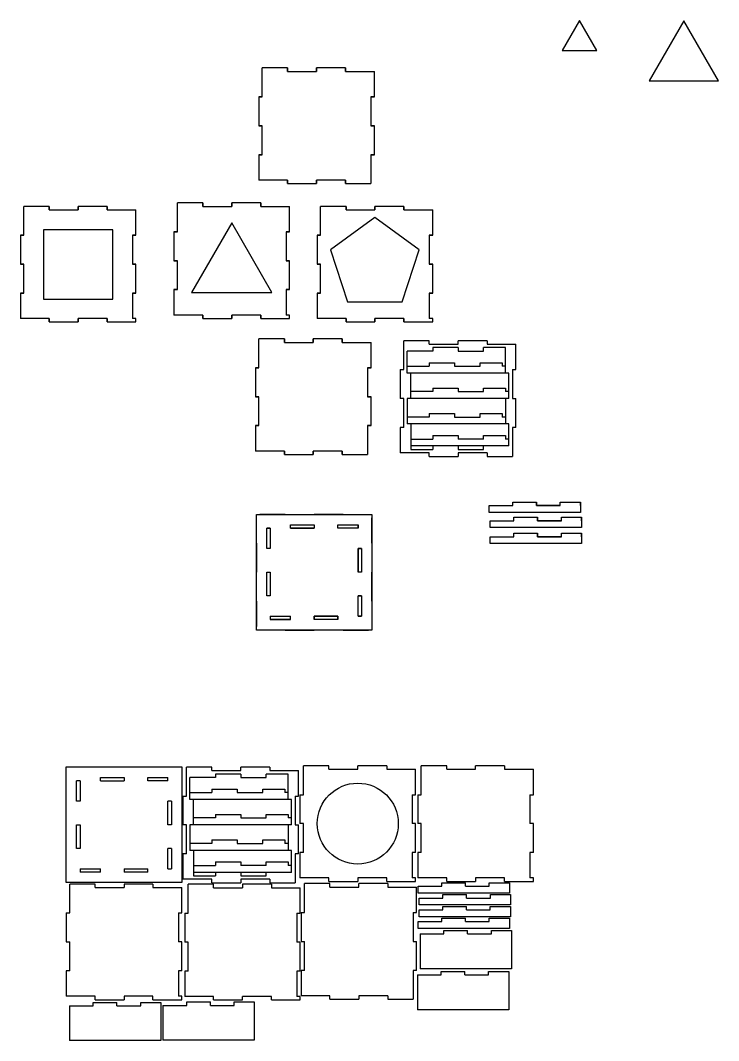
# Model space of a CAD drawing. Header units: millimetres. Extents: x 168 to 5413, y -71 to 2196.
# Drawn here: x 1576 to 2785, y -71 to 1693 of the extents above; entities that cross this region are included whole.
import ezdxf

# ---------------------------------------------------------------- set-up
doc = ezdxf.new("R2010")
doc.units = ezdxf.units.MM

msp = doc.modelspace()

# ---------------------------------------------------------------- linework, layer by layer
at = {"color": 40, "true_color": 0xf8d731}
for p, q in [((2543.9, 1693.3), (2513.9, 1641.3)), ((2573.9, 1641.3), (2543.9, 1693.3)), ((2724.5, 1692.5), (2664.5, 1588.6)), ((2784.5, 1588.6), (2724.5, 1692.5)), ((2513.9, 1641.3), (2573.9, 1641.3)), ((2664.5, 1588.6), (2784.5, 1588.6)), ((1942.2, 1343.2), (1872.7, 1222.7)), ((2011.8, 1222.7), (1942.2, 1343.2)), ((1770.5, 1271.7), (1776.5, 1271.7)), ((1872.7, 1222.7), (2011.8, 1222.7)), ((1872.7, 1222.7), (2011.8, 1222.7))]:
    msp.add_line(p, q, dxfattribs=at)
for p, q in [((2182.9, 1417), (2182.9, 1411)), ((2177.2, 948.4), (2177.2, 942.4))]:
    msp.add_line(p, q)
at = {"color": 1}
for p, q in [((2421.8, 1083.3), (2245.8, 1083.3)), ((2421.8, 1039.3), (2245.8, 1039.3)), ((2421.8, 995.3), (2245.8, 995.3)), ((2427.8, 989.3), (2427.8, 939.3)), ((2545.3, 860.3), (2545.3, 842.3)), ((2547.4, 834), (2547.4, 816)), ((2547.4, 806.4), (2547.4, 788.4)), ((2045.8, 345.9), (1869.8, 345.9)), ((2045.8, 301.9), (1869.8, 301.9)), ((2045.8, 257.9), (1869.8, 257.9)), ((2051.8, 251.9), (2051.8, 201.9)), ((2422.5, 202), (2422.5, 184)), ((2424.6, 181.5), (2424.6, 163.5)), ((2424.2, 161), (2424.2, 143)), ((2422.8, 140.8), (2422.8, 122.8)), ((2268.3, 113.3), (2268.3, 53.3)), ((2426.3, 119.3), (2426.3, 53.3)), ((2426.3, 53.3), (2268.3, 53.3)), ((2256.1, 50.4), (2256.1, 0.4)), ((2263.3, 42.4), (2263.3, -17.6)), ((2421.3, 48.4), (2421.3, -17.6)), ((1661.6, -11.1), (1661.6, -71.1)), ((1819.6, -5.1), (1819.6, -71.1)), ((1823.2, -10.3), (1823.2, -70.3)), ((1981.2, -4.3), (1981.2, -70.3)), ((2421.3, -17.6), (2263.3, -17.6)), ((1981.2, -70.3), (1823.2, -70.3)), ((1819.6, -71.1), (1661.6, -71.1))]:
    msp.add_line(p, q, dxfattribs=at)
for points in [[(1988.9, 1561), (1994.9, 1561), (1994.9, 1611)], [(2038.9, 1611), (1994.9, 1611)], [(2038.9, 1605), (2038.9, 1611), (1994.9, 1611)], [(2038.9, 1611), (2038.9, 1605), (2088.9, 1605), (2088.9, 1611)], [(2138.9, 1611), (2088.9, 1611)], [(2138.9, 1605), (2138.9, 1611), (2088.9, 1611), (2088.9, 1605)], [(2138.9, 1611), (2138.9, 1605), (2188.9, 1605)], [(2182.9, 1561), (2188.9, 1561), (2188.9, 1605)], [(2188.9, 1561), (2188.9, 1605)], [(1988.9, 1561), (1988.9, 1511)], [(1994.9, 1561), (1988.9, 1561), (1988.9, 1511), (1994.9, 1511)], [(2188.9, 1561), (2182.9, 1561), (2182.9, 1511), (2188.9, 1511)], [(1988.9, 1461), (1994.9, 1461), (1994.9, 1511), (1988.9, 1511)], [(2182.9, 1461), (2188.9, 1461), (2188.9, 1511), (2182.9, 1511)], [(2188.9, 1461), (2188.9, 1511)], [(1988.9, 1461), (1988.9, 1417)], [(1994.9, 1461), (1988.9, 1461), (1988.9, 1417)], [(2188.9, 1461), (2182.9, 1461), (2182.9, 1417)], [(2038.9, 1411), (2038.9, 1417), (1988.9, 1417)], [(2038.9, 1417), (2038.9, 1411), (2088.9, 1411), (2088.9, 1417)], [(2138.9, 1411), (2138.9, 1417), (2088.9, 1417), (2088.9, 1411)], [(2138.9, 1417), (2138.9, 1411), (2182.9, 1411)], [(2038.9, 1411), (2088.9, 1411)], [(2138.9, 1411), (2182.9, 1411)], [(1842.2, 1327.7), (1848.2, 1327.7), (1848.2, 1377.7)], [(1892.2, 1377.7), (1848.2, 1377.7)], [(1892.2, 1371.7), (1892.2, 1377.7), (1848.2, 1377.7)], [(1892.2, 1377.7), (1892.2, 1371.7), (1942.2, 1371.7), (1942.2, 1377.7)], [(1992.2, 1377.7), (1942.2, 1377.7)], [(1992.2, 1371.7), (1992.2, 1377.7), (1942.2, 1377.7), (1942.2, 1371.7)], [(1992.2, 1377.7), (1992.2, 1371.7), (2042.2, 1371.7)], [(1576.5, 1321.7), (1582.5, 1321.7), (1582.5, 1371.7)], [(1626.5, 1371.7), (1582.5, 1371.7)], [(1626.5, 1365.7), (1626.5, 1371.7), (1582.5, 1371.7)], [(1626.5, 1371.7), (1626.5, 1365.7), (1676.5, 1365.7), (1676.5, 1371.7)], [(1726.5, 1371.7), (1676.5, 1371.7)], [(1726.5, 1365.7), (1726.5, 1371.7), (1676.5, 1371.7), (1676.5, 1365.7)], [(1726.5, 1371.7), (1726.5, 1365.7), (1776.5, 1365.7)], [(1770.5, 1321.7), (1776.5, 1321.7), (1776.5, 1365.7)], [(1776.5, 1321.7), (1776.5, 1365.7)], [(2036.2, 1327.7), (2042.2, 1327.7), (2042.2, 1371.7)], [(2042.2, 1327.7), (2042.2, 1371.7)], [(2089.9, 1321.7), (2095.9, 1321.7), (2095.9, 1371.7)], [(2139.9, 1371.7), (2095.9, 1371.7)], [(2139.9, 1365.7), (2139.9, 1371.7), (2095.9, 1371.7)], [(2139.9, 1371.7), (2139.9, 1365.7), (2189.9, 1365.7), (2189.9, 1371.7)], [(2239.9, 1371.7), (2189.9, 1371.7)], [(2239.9, 1365.7), (2239.9, 1371.7), (2189.9, 1371.7), (2189.9, 1365.7)], [(2239.9, 1371.7), (2239.9, 1365.7), (2289.9, 1365.7)], [(2283.9, 1321.7), (2289.9, 1321.7), (2289.9, 1365.7)], [(2289.9, 1321.7), (2289.9, 1365.7)], [(1842.2, 1327.7), (1842.2, 1277.7)], [(1848.2, 1327.7), (1842.2, 1327.7), (1842.2, 1277.7), (1848.2, 1277.7)], [(2042.2, 1327.7), (2036.2, 1327.7), (2036.2, 1277.7), (2042.2, 1277.7)], [(1576.5, 1321.7), (1576.5, 1271.7)], [(1582.5, 1321.7), (1576.5, 1321.7), (1576.5, 1271.7), (1582.5, 1271.7)], [(1776.5, 1321.7), (1770.5, 1321.7), (1770.5, 1271.7), (1776.5, 1271.7)], [(2089.9, 1321.7), (2089.9, 1271.7)], [(2095.9, 1321.7), (2089.9, 1321.7), (2089.9, 1271.7), (2095.9, 1271.7)], [(2289.9, 1321.7), (2283.9, 1321.7), (2283.9, 1271.7), (2289.9, 1271.7)], [(1576.5, 1221.7), (1582.5, 1221.7), (1582.5, 1271.7), (1576.5, 1271.7)], [(1770.5, 1221.7), (1776.5, 1221.7), (1776.5, 1271.7), (1770.5, 1271.7)], [(1776.5, 1221.7), (1776.5, 1271.7)], [(1842.2, 1227.7), (1848.2, 1227.7), (1848.2, 1277.7), (1842.2, 1277.7)], [(2036.2, 1227.7), (2042.2, 1227.7), (2042.2, 1277.7), (2036.2, 1277.7)], [(2042.2, 1227.7), (2042.2, 1277.7)], [(2089.9, 1221.7), (2095.9, 1221.7), (2095.9, 1271.7), (2089.9, 1271.7)], [(2283.9, 1221.7), (2289.9, 1221.7), (2289.9, 1271.7), (2283.9, 1271.7)], [(2289.9, 1221.7), (2289.9, 1271.7)], [(1576.5, 1221.7), (1576.5, 1177.7)], [(1582.5, 1221.7), (1576.5, 1221.7), (1576.5, 1177.7)], [(1776.5, 1221.7), (1770.5, 1221.7), (1770.5, 1177.7)], [(1842.2, 1227.7), (1842.2, 1183.7)], [(1848.2, 1227.7), (1842.2, 1227.7), (1842.2, 1183.7)], [(2042.2, 1227.7), (2036.2, 1227.7), (2036.2, 1183.7)], [(2089.9, 1221.7), (2089.9, 1177.7)], [(2095.9, 1221.7), (2089.9, 1221.7), (2089.9, 1177.7)], [(2289.9, 1221.7), (2283.9, 1221.7), (2283.9, 1177.7)], [(1892.2, 1177.7), (1892.2, 1183.7), (1842.2, 1183.7)], [(1892.2, 1183.7), (1892.2, 1177.7), (1942.2, 1177.7), (1942.2, 1183.7)], [(1992.2, 1177.7), (1992.2, 1183.7), (1942.2, 1183.7), (1942.2, 1177.7)], [(1992.2, 1177.7), (2042.2, 1177.7), (2042.2, 1183.7)], [(1992.2, 1183.7), (1992.2, 1177.7), (2042.2, 1177.7), (2042.2, 1183.7), (2036.2, 1183.7)], [(2036.2, 1177.7), (2042.2, 1177.7), (2042.2, 1183.7)], [(1626.5, 1171.7), (1626.5, 1177.7), (1576.5, 1177.7)], [(1626.5, 1177.7), (1626.5, 1171.7), (1676.5, 1171.7), (1676.5, 1177.7)], [(1626.5, 1171.7), (1676.5, 1171.7)], [(1726.5, 1171.7), (1726.5, 1177.7), (1676.5, 1177.7), (1676.5, 1171.7)], [(1726.5, 1171.7), (1776.5, 1171.7), (1776.5, 1177.7)], [(1726.5, 1177.7), (1726.5, 1171.7), (1776.5, 1171.7), (1776.5, 1177.7), (1770.5, 1177.7)], [(1770.5, 1171.7), (1776.5, 1171.7), (1776.5, 1177.7)], [(1892.2, 1177.7), (1942.2, 1177.7)], [(2139.9, 1171.7), (2139.9, 1177.7), (2089.9, 1177.7)], [(2139.9, 1177.7), (2139.9, 1171.7), (2189.9, 1171.7), (2189.9, 1177.7)], [(2139.9, 1171.7), (2189.9, 1171.7)], [(2239.9, 1171.7), (2239.9, 1177.7), (2189.9, 1177.7), (2189.9, 1171.7)], [(2239.9, 1171.7), (2289.9, 1171.7), (2289.9, 1177.7)], [(2239.9, 1177.7), (2239.9, 1171.7), (2289.9, 1171.7), (2289.9, 1177.7), (2283.9, 1177.7)], [(2283.9, 1171.7), (2289.9, 1171.7), (2289.9, 1177.7)], [(1983.2, 1092.4), (1989.2, 1092.4), (1989.2, 1142.4)], [(2033.2, 1142.4), (1989.2, 1142.4)], [(2033.2, 1136.4), (2033.2, 1142.4), (1989.2, 1142.4)], [(2033.2, 1142.4), (2033.2, 1136.4), (2083.2, 1136.4), (2083.2, 1142.4)], [(2133.2, 1142.4), (2083.2, 1142.4)], [(2133.2, 1136.4), (2133.2, 1142.4), (2083.2, 1142.4), (2083.2, 1136.4)], [(2133.2, 1142.4), (2133.2, 1136.4), (2183.2, 1136.4)], [(2177.2, 1092.4), (2183.2, 1092.4), (2183.2, 1136.4)], [(2183.2, 1092.4), (2183.2, 1136.4)], [(1983.2, 1092.4), (1983.2, 1042.4)], [(1989.2, 1092.4), (1983.2, 1092.4), (1983.2, 1042.4), (1989.2, 1042.4)], [(2183.2, 1092.4), (2177.2, 1092.4), (2177.2, 1042.4), (2183.2, 1042.4)], [(1983.2, 992.4), (1989.2, 992.4), (1989.2, 1042.4), (1983.2, 1042.4)], [(2177.2, 992.4), (2183.2, 992.4), (2183.2, 1042.4), (2177.2, 1042.4)], [(2183.2, 992.4), (2183.2, 1042.4)], [(1983.2, 992.4), (1983.2, 948.4)], [(1989.2, 992.4), (1983.2, 992.4), (1983.2, 948.4)], [(2183.2, 992.4), (2177.2, 992.4), (2177.2, 948.4)], [(2033.2, 942.4), (2033.2, 948.4), (1983.2, 948.4)], [(2033.2, 948.4), (2033.2, 942.4), (2083.2, 942.4), (2083.2, 948.4)], [(2033.2, 942.4), (2083.2, 942.4)], [(2133.2, 942.4), (2133.2, 948.4), (2083.2, 948.4), (2083.2, 942.4)], [(2133.2, 948.4), (2133.2, 942.4), (2177.2, 942.4)], [(2133.2, 942.4), (2177.2, 942.4)]]:
    msp.add_lwpolyline(points)
at = {"color": 40, "true_color": 0xf8d731}
for points in [[(2189.9, 1352.3), (2113.3, 1296.6), (2142.6, 1206.5), (2237.3, 1206.5), (2266.6, 1296.6)], [(1736.5, 1331.1), (1616.5, 1331.1), (1616.5, 1211.1), (1736.5, 1211.1)]]:
    msp.add_lwpolyline(points, close=True, dxfattribs=at)
for points in [[(1736.5, 1225.1), (1736.5, 1331.1), (1616.5, 1331.1), (1616.5, 1225.1)], [(1736.5, 1271.7), (1736.5, 1331.1), (1676.5, 1331.1)], [(2428.3, 854.3), (2428.3, 860.3), (2469.3, 860.3)], [(2510.3, 854.3), (2469.3, 854.3), (2469.3, 860.3)], [(2510.3, 860.3), (2545.3, 860.3)], [(2510.3, 854.3), (2510.3, 860.3)], [(2545.3, 854.3), (2545.3, 860.3)], [(2430.4, 828), (2430.4, 834), (2471.4, 834)], [(2512.4, 828), (2471.4, 828), (2471.4, 834)], [(2512.4, 834), (2547.4, 834)], [(2512.4, 828), (2512.4, 834)], [(2547.4, 828), (2547.4, 834)], [(2430.4, 800.4), (2430.4, 806.4), (2471.4, 806.4)], [(2512.4, 800.4), (2471.4, 800.4), (2471.4, 806.4)], [(2512.4, 806.4), (2547.4, 806.4)], [(2512.4, 800.4), (2512.4, 806.4)], [(2547.4, 800.4), (2547.4, 806.4)]]:
    msp.add_lwpolyline(points, dxfattribs=at)
at = {"color": 1}
for points in [[(2233.8, 1089.3), (2239.8, 1089.3), (2239.8, 1139.3)], [(2283.8, 1139.3), (2239.8, 1139.3)], [(2283.8, 1133.3), (2333.8, 1133.3), (2333.8, 1139.3)], [(2283.8, 1133.3), (2283.8, 1139.3)], [(2383.8, 1139.3), (2333.8, 1139.3)], [(2383.8, 1139.3), (2383.8, 1133.3), (2433.8, 1133.3)], [(2433.8, 1089.3), (2433.8, 1133.3)], [(2289.8, 1121.3), (2245.8, 1121.3)], [(2245.8, 1083.3), (2245.8, 1121.3)], [(2333.8, 1127.3), (2289.8, 1127.3)], [(2289.8, 1127.3), (2289.8, 1121.3)], [(2333.8, 1127.3), (2333.8, 1121.3)], [(2333.8, 1121.3), (2377.8, 1121.3)], [(2415.8, 1127.3), (2377.8, 1127.3)], [(2377.8, 1121.3), (2377.8, 1127.3)], [(2415.8, 1083.3), (2415.8, 1127.3)], [(2245.8, 1095.3), (2283.8, 1095.3)], [(2283.8, 1101.3), (2283.8, 1095.3)], [(2283.8, 1101.3), (2327.8, 1101.3)], [(2327.8, 1101.3), (2327.8, 1095.3)], [(2327.8, 1095.3), (2371.8, 1095.3)], [(2371.8, 1095.3), (2371.8, 1101.3)], [(2371.8, 1101.3), (2409.8, 1101.3), (2409.8, 1095.3)], [(2415.8, 1095.3), (2409.8, 1095.3)], [(2233.8, 1089.3), (2233.8, 1039.3)], [(2251.8, 1039.3), (2251.8, 1083.3)], [(2421.8, 1039.3), (2421.8, 1083.3)], [(2427.8, 1089.3), (2433.8, 1089.3)], [(2427.8, 1089.3), (2427.8, 1039.3), (2433.8, 1039.3)], [(2289.8, 1051.3), (2251.8, 1051.3)], [(2289.8, 1057.3), (2289.8, 1051.3)], [(2289.8, 1057.3), (2333.8, 1057.3)], [(2333.8, 1057.3), (2333.8, 1051.3)], [(2333.8, 1051.3), (2377.8, 1051.3)], [(2377.8, 1051.3), (2377.8, 1057.3)], [(2377.8, 1057.3), (2415.8, 1057.3), (2415.8, 1051.3)], [(2421.8, 1051.3), (2415.8, 1051.3)], [(2239.8, 989.3), (2239.8, 1039.3), (2233.8, 1039.3)], [(2245.8, 1039.3), (2245.8, 995.3)], [(2415.8, 1039.3), (2415.8, 995.3)], [(2433.8, 989.3), (2433.8, 1039.3)], [(2283.8, 1007.3), (2245.8, 1007.3)], [(2283.8, 1013.3), (2283.8, 1007.3)], [(2283.8, 1013.3), (2327.8, 1013.3)], [(2327.8, 1013.3), (2327.8, 1007.3)], [(2327.8, 1007.3), (2371.8, 1007.3)], [(2371.8, 1007.3), (2371.8, 1013.3)], [(2371.8, 1013.3), (2409.8, 1013.3), (2409.8, 1007.3)], [(2415.8, 1007.3), (2409.8, 1007.3)], [(2233.8, 989.3), (2233.8, 945.3)], [(2239.8, 989.3), (2233.8, 989.3)], [(2251.8, 995.3), (2251.8, 951.3)], [(2421.8, 957.3), (2421.8, 995.3)], [(2433.8, 989.3), (2427.8, 989.3)], [(2289.8, 975.3), (2289.8, 969.3)], [(2289.8, 975.3), (2333.8, 975.3)], [(2333.8, 975.3), (2333.8, 969.3)], [(2377.8, 969.3), (2377.8, 975.3)], [(2377.8, 975.3), (2415.8, 975.3), (2415.8, 969.3)], [(2251.8, 969.3), (2289.8, 969.3)], [(2421.8, 957.3), (2251.8, 957.3)], [(2289.8, 957.3), (2289.8, 951.3)], [(2377.8, 969.3), (2333.8, 969.3)], [(2333.8, 957.3), (2333.8, 951.3)], [(2377.8, 951.3), (2377.8, 957.3)], [(2421.8, 969.3), (2415.8, 969.3)], [(2283.8, 939.3), (2283.8, 945.3), (2233.8, 945.3)], [(2251.8, 951.3), (2289.8, 951.3)], [(2283.8, 939.3), (2333.8, 939.3)], [(2333.8, 951.3), (2377.8, 951.3)], [(2383.8, 945.3), (2333.8, 945.3), (2333.8, 939.3)], [(2383.8, 945.3), (2383.8, 939.3)], [(2383.8, 939.3), (2427.8, 939.3)], [(2545.3, 842.3), (2387.3, 842.3), (2387.3, 854.3), (2428.3, 854.3)], [(2428.3, 854.3), (2428.3, 860.3), (2469.3, 860.3), (2469.3, 854.3)], [(2469.3, 854.3), (2510.3, 854.3)], [(2510.3, 854.3), (2510.3, 860.3), (2545.3, 860.3)], [(2034.8, 839), (1990.8, 839)], [(2134.8, 839), (2084.8, 839)], [(2184.8, 789), (2184.8, 833)], [(2430.4, 828), (2430.4, 834), (2471.4, 834), (2471.4, 828)], [(2512.4, 828), (2512.4, 834), (2547.4, 834)], [(2002.8, 780), (2002.8, 815)], [(2008.8, 815), (2002.8, 815)], [(2008.8, 815), (2008.8, 780)], [(2043.8, 821), (2084.8, 821), (2084.8, 815)], [(2043.8, 815), (2043.8, 821)], [(2043.8, 815), (2084.8, 815)], [(2125.8, 821), (2160.8, 821)], [(2125.8, 815), (2125.8, 821)], [(2160.8, 815), (2125.8, 815)], [(2160.8, 815), (2160.8, 821)], [(2547.4, 816), (2389.4, 816), (2389.4, 828), (2430.4, 828)], [(2471.4, 828), (2512.4, 828)], [(2547.4, 788.4), (2389.4, 788.4), (2389.4, 800.4), (2430.4, 800.4)], [(2430.4, 800.4), (2430.4, 806.4), (2471.4, 806.4), (2471.4, 800.4)], [(2471.4, 800.4), (2512.4, 800.4)], [(2512.4, 800.4), (2512.4, 806.4), (2547.4, 806.4)], [(1984.8, 789), (1984.8, 739)], [(2008.8, 780), (2002.8, 780)], [(2160.8, 780), (2160.8, 739)], [(2160.8, 739), (2160.8, 780)], [(2166.8, 780), (2166.8, 739), (2160.8, 739)], [(2166.8, 780), (2160.8, 780)], [(2160.8, 780), (2166.8, 780), (2166.8, 739), (2160.8, 739)], [(2002.8, 698), (2002.8, 739)], [(2002.8, 739), (2008.8, 739)], [(2008.8, 739), (2008.8, 698)], [(2184.8, 689), (2184.8, 739)], [(1984.8, 689), (1984.8, 645)], [(2008.8, 698), (2002.8, 698)], [(2160.8, 663), (2160.8, 698)], [(2160.8, 663), (2160.8, 698)], [(2166.8, 698), (2160.8, 698)], [(2160.8, 698), (2166.8, 698), (2166.8, 663), (2160.8, 663)], [(2166.8, 698), (2166.8, 663)], [(2008.8, 663), (2008.8, 657)], [(2008.8, 663), (2043.8, 663)], [(2008.8, 663), (2043.8, 663)], [(2008.8, 663), (2008.8, 657), (2043.8, 657), (2043.8, 663)], [(2043.8, 657), (2008.8, 657)], [(2043.8, 657), (2043.8, 663)], [(2125.8, 663), (2084.8, 663)], [(2084.8, 663), (2084.8, 657)], [(2084.8, 663), (2125.8, 663)], [(2125.8, 663), (2125.8, 657), (2084.8, 657), (2084.8, 663)], [(2125.8, 657), (2084.8, 657)], [(2125.8, 657), (2125.8, 663)], [(2160.8, 663), (2166.8, 663)], [(2034.8, 639), (2084.8, 639)], [(2134.8, 639), (2178.8, 639)], [(1857.8, 351.9), (1863.8, 351.9), (1863.8, 401.9)], [(1907.8, 401.9), (1863.8, 401.9)], [(1907.8, 395.9), (1957.8, 395.9), (1957.8, 401.9)], [(1907.8, 395.9), (1907.8, 401.9)], [(1957.8, 389.9), (1913.8, 389.9)], [(1913.8, 389.9), (1913.8, 383.9)], [(2007.8, 401.9), (1957.8, 401.9)], [(1957.8, 389.9), (1957.8, 383.9)], [(2039.8, 389.9), (2001.8, 389.9)], [(2001.8, 383.9), (2001.8, 389.9)], [(2007.8, 401.9), (2007.8, 395.9), (2057.8, 395.9)], [(2039.8, 345.9), (2039.8, 389.9)], [(2057.8, 351.9), (2057.8, 395.9)], [(2060.2, 354.2), (2066.2, 354.2), (2066.2, 404.2)], [(2110.2, 404.2), (2066.2, 404.2)], [(2110.2, 398.2), (2160.2, 398.2), (2160.2, 404.2)], [(2110.2, 398.2), (2110.2, 404.2)], [(2210.2, 404.2), (2160.2, 404.2)], [(2210.2, 404.2), (2210.2, 398.2), (2260.2, 398.2)], [(2260.2, 354.2), (2260.2, 398.2)], [(2264.1, 354.2), (2270.1, 354.2), (2270.1, 404.2)], [(2314.1, 404.2), (2270.1, 404.2)], [(2314.1, 398.2), (2364.1, 398.2), (2364.1, 404.2)], [(2314.1, 398.2), (2314.1, 404.2)], [(2414.1, 404.2), (2364.1, 404.2)], [(2414.1, 404.2), (2414.1, 398.2), (2464.1, 398.2)], [(2464.1, 354.2), (2464.1, 398.2)], [(1673.8, 343.1), (1673.8, 378.1)], [(1679.8, 378.1), (1673.8, 378.1)], [(1679.8, 378.1), (1679.8, 343.1)], [(1714.8, 378.1), (1714.8, 384.1)], [(1714.8, 384.1), (1755.8, 384.1)], [(1714.8, 378.1), (1755.8, 378.1)], [(1755.8, 384.1), (1755.8, 378.1)], [(1796.8, 384.1), (1831.8, 384.1)], [(1796.8, 378.1), (1796.8, 384.1)], [(1831.8, 378.1), (1796.8, 378.1)], [(1831.8, 378.1), (1831.8, 384.1)], [(1913.8, 383.9), (1869.8, 383.9)], [(1869.8, 345.9), (1869.8, 383.9)], [(1957.8, 383.9), (2001.8, 383.9)], [(1869.8, 357.9), (1907.8, 357.9)], [(1907.8, 363.9), (1907.8, 357.9)], [(1907.8, 363.9), (1951.8, 363.9)], [(1951.8, 363.9), (1951.8, 357.9)], [(1951.8, 357.9), (1995.8, 357.9)], [(1995.8, 357.9), (1995.8, 363.9)], [(1995.8, 363.9), (2033.8, 363.9), (2033.8, 357.9)], [(2039.8, 357.9), (2033.8, 357.9)], [(2060.2, 354.2), (2060.2, 304.2)], [(2254.2, 354.2), (2260.2, 354.2)], [(2254.2, 354.2), (2254.2, 304.2)], [(2264.1, 354.2), (2264.1, 304.2)], [(2458.1, 354.2), (2464.1, 354.2)], [(2458.1, 354.2), (2458.1, 304.2)], [(1679.8, 343.1), (1673.8, 343.1)], [(1831.8, 302.1), (1831.8, 343.1)], [(1837.8, 343.1), (1831.8, 343.1)], [(1837.8, 343.1), (1837.8, 302.1)], [(1857.8, 351.9), (1857.8, 301.9)], [(1875.8, 301.9), (1875.8, 345.9)], [(2045.8, 301.9), (2045.8, 345.9)], [(2051.8, 351.9), (2057.8, 351.9)], [(2051.8, 351.9), (2051.8, 301.9), (2057.8, 301.9)], [(1913.8, 319.9), (1913.8, 313.9)], [(1913.8, 319.9), (1957.8, 319.9)], [(1957.8, 319.9), (1957.8, 313.9)], [(2001.8, 313.9), (2001.8, 319.9)], [(2001.8, 319.9), (2039.8, 319.9), (2039.8, 313.9)], [(1673.8, 261.1), (1673.8, 302.1)], [(1673.8, 302.1), (1679.8, 302.1)], [(1679.8, 302.1), (1679.8, 261.1)], [(1837.8, 302.1), (1831.8, 302.1)], [(1863.8, 251.9), (1863.8, 301.9), (1857.8, 301.9)], [(1869.8, 301.9), (1869.8, 257.9)], [(1913.8, 313.9), (1875.8, 313.9)], [(1957.8, 313.9), (2001.8, 313.9)], [(2045.8, 313.9), (2039.8, 313.9)], [(2039.8, 301.9), (2039.8, 257.9)], [(2057.8, 251.9), (2057.8, 301.9)], [(2066.2, 254.2), (2066.2, 304.2), (2060.2, 304.2)], [(2260.2, 254.2), (2260.2, 304.2), (2254.2, 304.2)], [(2270.1, 254.2), (2270.1, 304.2), (2264.1, 304.2)], [(2464.1, 254.2), (2464.1, 304.2), (2458.1, 304.2)], [(1907.8, 269.9), (1869.8, 269.9)], [(1907.8, 275.9), (1907.8, 269.9)], [(1907.8, 275.9), (1951.8, 275.9)], [(1951.8, 275.9), (1951.8, 269.9)], [(1951.8, 269.9), (1995.8, 269.9)], [(1995.8, 269.9), (1995.8, 275.9)], [(1995.8, 275.9), (2033.8, 275.9), (2033.8, 269.9)], [(2039.8, 269.9), (2033.8, 269.9)], [(1679.8, 261.1), (1673.8, 261.1)], [(1831.8, 226.1), (1831.8, 261.1)], [(1837.8, 261.1), (1831.8, 261.1)], [(1837.8, 261.1), (1837.8, 226.1)], [(1857.8, 251.9), (1857.8, 207.9)], [(1863.8, 251.9), (1857.8, 251.9)], [(1875.8, 257.9), (1875.8, 213.9)], [(2045.8, 219.9), (2045.8, 257.9)], [(2057.8, 251.9), (2051.8, 251.9)], [(2060.2, 254.2), (2060.2, 210.2)], [(2066.2, 254.2), (2060.2, 254.2)], [(2260.2, 254.2), (2254.2, 254.2), (2254.2, 210.2)], [(2264.1, 254.2), (2264.1, 210.2)], [(2270.1, 254.2), (2264.1, 254.2)], [(2464.1, 254.2), (2458.1, 254.2), (2458.1, 210.2)], [(1875.8, 231.9), (1913.8, 231.9)], [(1913.8, 237.9), (1913.8, 231.9)], [(1913.8, 237.9), (1957.8, 237.9)], [(1957.8, 237.9), (1957.8, 231.9)], [(2001.8, 231.9), (1957.8, 231.9)], [(2001.8, 231.9), (2001.8, 237.9)], [(2001.8, 237.9), (2039.8, 237.9), (2039.8, 231.9)], [(2045.8, 231.9), (2039.8, 231.9)], [(1679.8, 226.1), (1679.8, 220.1)], [(1679.8, 226.1), (1714.8, 226.1)], [(1714.8, 220.1), (1679.8, 220.1)], [(1714.8, 220.1), (1714.8, 226.1)], [(1755.8, 226.1), (1755.8, 220.1)], [(1755.8, 226.1), (1796.8, 226.1)], [(1796.8, 220.1), (1755.8, 220.1)], [(1796.8, 220.1), (1796.8, 226.1)], [(1831.8, 226.1), (1837.8, 226.1)], [(2045.8, 219.9), (1875.8, 219.9)], [(1875.8, 213.9), (1913.8, 213.9)], [(1913.8, 219.9), (1913.8, 213.9)], [(1957.8, 219.9), (1957.8, 213.9)], [(1957.8, 213.9), (2001.8, 213.9)], [(2001.8, 213.9), (2001.8, 219.9)], [(1655.9, 149.6), (1661.9, 149.6), (1661.9, 199.6)], [(1705.9, 199.6), (1661.9, 199.6)], [(1705.9, 193.6), (1705.9, 199.6)], [(1805.9, 199.6), (1755.9, 199.6), (1755.9, 193.6)], [(1805.9, 199.6), (1805.9, 193.6), (1855.9, 193.6)], [(1907.8, 201.9), (1907.8, 207.9), (1857.8, 207.9)], [(1860.8, 149.2), (1866.8, 149.2), (1866.8, 199.2)], [(1910.8, 199.2), (1866.8, 199.2)], [(1907.8, 201.9), (1957.8, 201.9)], [(1910.8, 193.2), (1910.8, 199.2)], [(2007.8, 207.9), (1957.8, 207.9), (1957.8, 201.9)], [(2010.8, 199.2), (1960.8, 199.2), (1960.8, 193.2)], [(2007.8, 207.9), (2007.8, 201.9)], [(2007.8, 201.9), (2051.8, 201.9)], [(2010.8, 199.2), (2010.8, 193.2), (2060.8, 193.2)], [(2110.2, 204.2), (2110.2, 210.2), (2060.2, 210.2)], [(2062.1, 150.4), (2068.1, 150.4), (2068.1, 200.4)], [(2112.1, 200.4), (2068.1, 200.4)], [(2110.2, 204.2), (2160.2, 204.2)], [(2112.1, 194.4), (2162.1, 194.4), (2162.1, 200.4)], [(2112.1, 194.4), (2112.1, 200.4)], [(2210.2, 204.2), (2210.2, 210.2), (2160.2, 210.2), (2160.2, 204.2)], [(2212.1, 200.4), (2162.1, 200.4)], [(2210.2, 204.2), (2260.2, 204.2), (2260.2, 210.2), (2254.2, 210.2)], [(2212.1, 200.4), (2212.1, 194.4), (2262.1, 194.4)], [(2262.1, 150.4), (2262.1, 194.4)], [(2314.1, 204.2), (2314.1, 210.2), (2264.1, 210.2)], [(2422.5, 184), (2264.5, 184), (2264.5, 196), (2305.5, 196)], [(2305.5, 196), (2305.5, 202)], [(2305.5, 202), (2346.5, 202)], [(2314.1, 204.2), (2364.1, 204.2)], [(2346.5, 196), (2346.5, 202)], [(2346.5, 196), (2387.5, 196)], [(2414.1, 204.2), (2414.1, 210.2), (2364.1, 210.2), (2364.1, 204.2)], [(2387.5, 202), (2422.5, 202)], [(2387.5, 196), (2387.5, 202)], [(2414.1, 204.2), (2464.1, 204.2), (2464.1, 210.2)], [(2464.1, 210.2), (2458.1, 210.2)], [(1705.9, 193.6), (1755.9, 193.6)], [(1855.9, 149.6), (1855.9, 193.6)], [(1910.8, 193.2), (1960.8, 193.2)], [(2060.8, 149.2), (2060.8, 193.2)], [(2307.6, 175.5), (2307.6, 181.5)], [(2307.6, 181.5), (2348.6, 181.5)], [(2348.6, 175.5), (2348.6, 181.5)], [(2389.6, 181.5), (2424.6, 181.5)], [(2389.6, 175.5), (2389.6, 181.5)], [(2424.6, 163.5), (2266.6, 163.5), (2266.6, 175.5), (2307.6, 175.5)], [(2307.2, 155), (2307.2, 161)], [(2307.2, 161), (2348.2, 161)], [(2348.2, 155), (2348.2, 161)], [(2348.6, 175.5), (2389.6, 175.5)], [(2389.2, 161), (2424.2, 161)], [(2389.2, 155), (2389.2, 161)], [(1655.9, 149.6), (1655.9, 99.6)], [(1849.9, 149.6), (1855.9, 149.6)], [(1849.9, 149.6), (1849.9, 99.6)], [(1860.8, 149.2), (1860.8, 99.2)], [(2054.8, 149.2), (2060.8, 149.2)], [(2054.8, 149.2), (2054.8, 99.2)], [(2062.1, 150.4), (2062.1, 100.4), (2068.1, 100.4)], [(2256.1, 150.4), (2262.1, 150.4)], [(2256.1, 150.4), (2256.1, 100.4), (2262.1, 100.4)], [(2424.2, 143), (2266.2, 143), (2266.2, 155), (2307.2, 155)], [(2348.2, 155), (2389.2, 155)], [(2422.8, 122.8), (2264.8, 122.8), (2264.8, 134.8), (2305.8, 134.8)], [(2305.8, 134.8), (2305.8, 140.8)], [(2305.8, 140.8), (2346.8, 140.8)], [(2346.8, 134.8), (2346.8, 140.8)], [(2346.8, 134.8), (2387.8, 134.8)], [(2387.8, 140.8), (2422.8, 140.8)], [(2387.8, 134.8), (2387.8, 140.8)], [(2268.3, 113.3), (2309.3, 113.3)], [(2309.3, 113.3), (2309.3, 119.3)], [(2309.3, 119.3), (2350.3, 119.3)], [(2350.3, 113.3), (2350.3, 119.3)], [(2350.3, 113.3), (2391.3, 113.3)], [(2391.3, 119.3), (2426.3, 119.3)], [(2391.3, 113.3), (2391.3, 119.3)], [(1655.9, 99.6), (1661.9, 99.6)], [(1661.9, 49.6), (1661.9, 99.6)], [(1855.9, 49.6), (1855.9, 99.6), (1849.9, 99.6)], [(1866.8, 49.2), (1866.8, 99.2), (1860.8, 99.2)], [(2060.8, 99.2), (2054.8, 99.2)], [(2060.8, 49.2), (2060.8, 99.2)], [(2068.1, 50.4), (2068.1, 100.4)], [(2262.1, 50.4), (2262.1, 100.4)], [(1655.9, 49.6), (1655.9, 5.6)], [(1661.9, 49.6), (1655.9, 49.6)], [(1855.9, 49.6), (1849.9, 49.6), (1849.9, 5.6)], [(1860.8, 49.2), (1860.8, 5.2)], [(1866.8, 49.2), (1860.8, 49.2)], [(2060.8, 49.2), (2054.8, 49.2), (2054.8, 5.2)], [(2062.1, 50.4), (2062.1, 6.4)], [(2068.1, 50.4), (2062.1, 50.4)], [(2262.1, 50.4), (2256.1, 50.4)], [(2263.3, 42.4), (2304.3, 42.4)], [(2304.3, 42.4), (2304.3, 48.4)], [(2304.3, 48.4), (2345.3, 48.4)], [(2345.3, 42.4), (2345.3, 48.4)], [(2345.3, 42.4), (2386.3, 42.4)], [(2386.3, 48.4), (2421.3, 48.4)], [(2386.3, 42.4), (2386.3, 48.4)], [(1705.9, -0.4), (1705.9, 5.6), (1655.9, 5.6)], [(1805.9, -0.4), (1805.9, 5.6), (1755.9, 5.6), (1755.9, -0.4)], [(1855.9, -0.4), (1855.9, 5.6), (1849.9, 5.6)], [(1910.8, -0.8), (1910.8, 5.2), (1860.8, 5.2)], [(2010.8, -0.8), (2010.8, 5.2), (1960.8, 5.2)], [(1960.8, -0.8), (1960.8, 5.2)], [(2060.8, 5.2), (2054.8, 5.2)], [(2060.8, -0.8), (2060.8, 5.2)], [(2112.1, 0.4), (2112.1, 6.4), (2062.1, 6.4)], [(2112.1, 0.4), (2162.1, 0.4)], [(2212.1, 6.4), (2162.1, 6.4), (2162.1, 0.4)], [(2212.1, 6.4), (2212.1, 0.4)], [(2212.1, 0.4), (2256.1, 0.4)], [(1661.6, -11.1), (1702.6, -11.1)], [(1702.6, -11.1), (1702.6, -5.1)], [(1702.6, -5.1), (1743.6, -5.1)], [(1705.9, -0.4), (1755.9, -0.4)], [(1743.6, -11.1), (1743.6, -5.1)], [(1743.6, -11.1), (1784.6, -11.1)], [(1784.6, -5.1), (1819.6, -5.1)], [(1784.6, -11.1), (1784.6, -5.1)], [(1805.9, -0.4), (1855.9, -0.4)], [(1823.2, -10.3), (1864.2, -10.3)], [(1864.2, -10.3), (1864.2, -4.3)], [(1864.2, -4.3), (1905.2, -4.3)], [(1905.2, -10.3), (1905.2, -4.3)], [(1905.2, -10.3), (1946.2, -10.3)], [(1910.8, -0.8), (1960.8, -0.8)], [(1946.2, -4.3), (1981.2, -4.3)], [(1946.2, -10.3), (1946.2, -4.3)], [(2010.8, -0.8), (2060.8, -0.8)]]:
    msp.add_lwpolyline(points, dxfattribs=at)
for points in [[(1984.8, 839), (2184.8, 839), (2184.8, 639), (1984.8, 639)], [(2002.8, 815), (2008.8, 815), (2008.8, 780), (2002.8, 780)], [(2084.8, 815), (2043.8, 815), (2043.8, 821), (2084.8, 821)], [(2160.8, 815), (2125.8, 815), (2125.8, 821), (2160.8, 821)], [(2002.8, 739), (2008.8, 739), (2008.8, 698), (2002.8, 698)], [(1655.8, 402.1), (1855.8, 402.1), (1855.8, 202.1), (1655.8, 202.1)]]:
    msp.add_lwpolyline(points, close=True, dxfattribs=at)
msp.add_circle((2160.2, 304.2), 70, dxfattribs=at)

doc.saveas('drawing.dxf')
